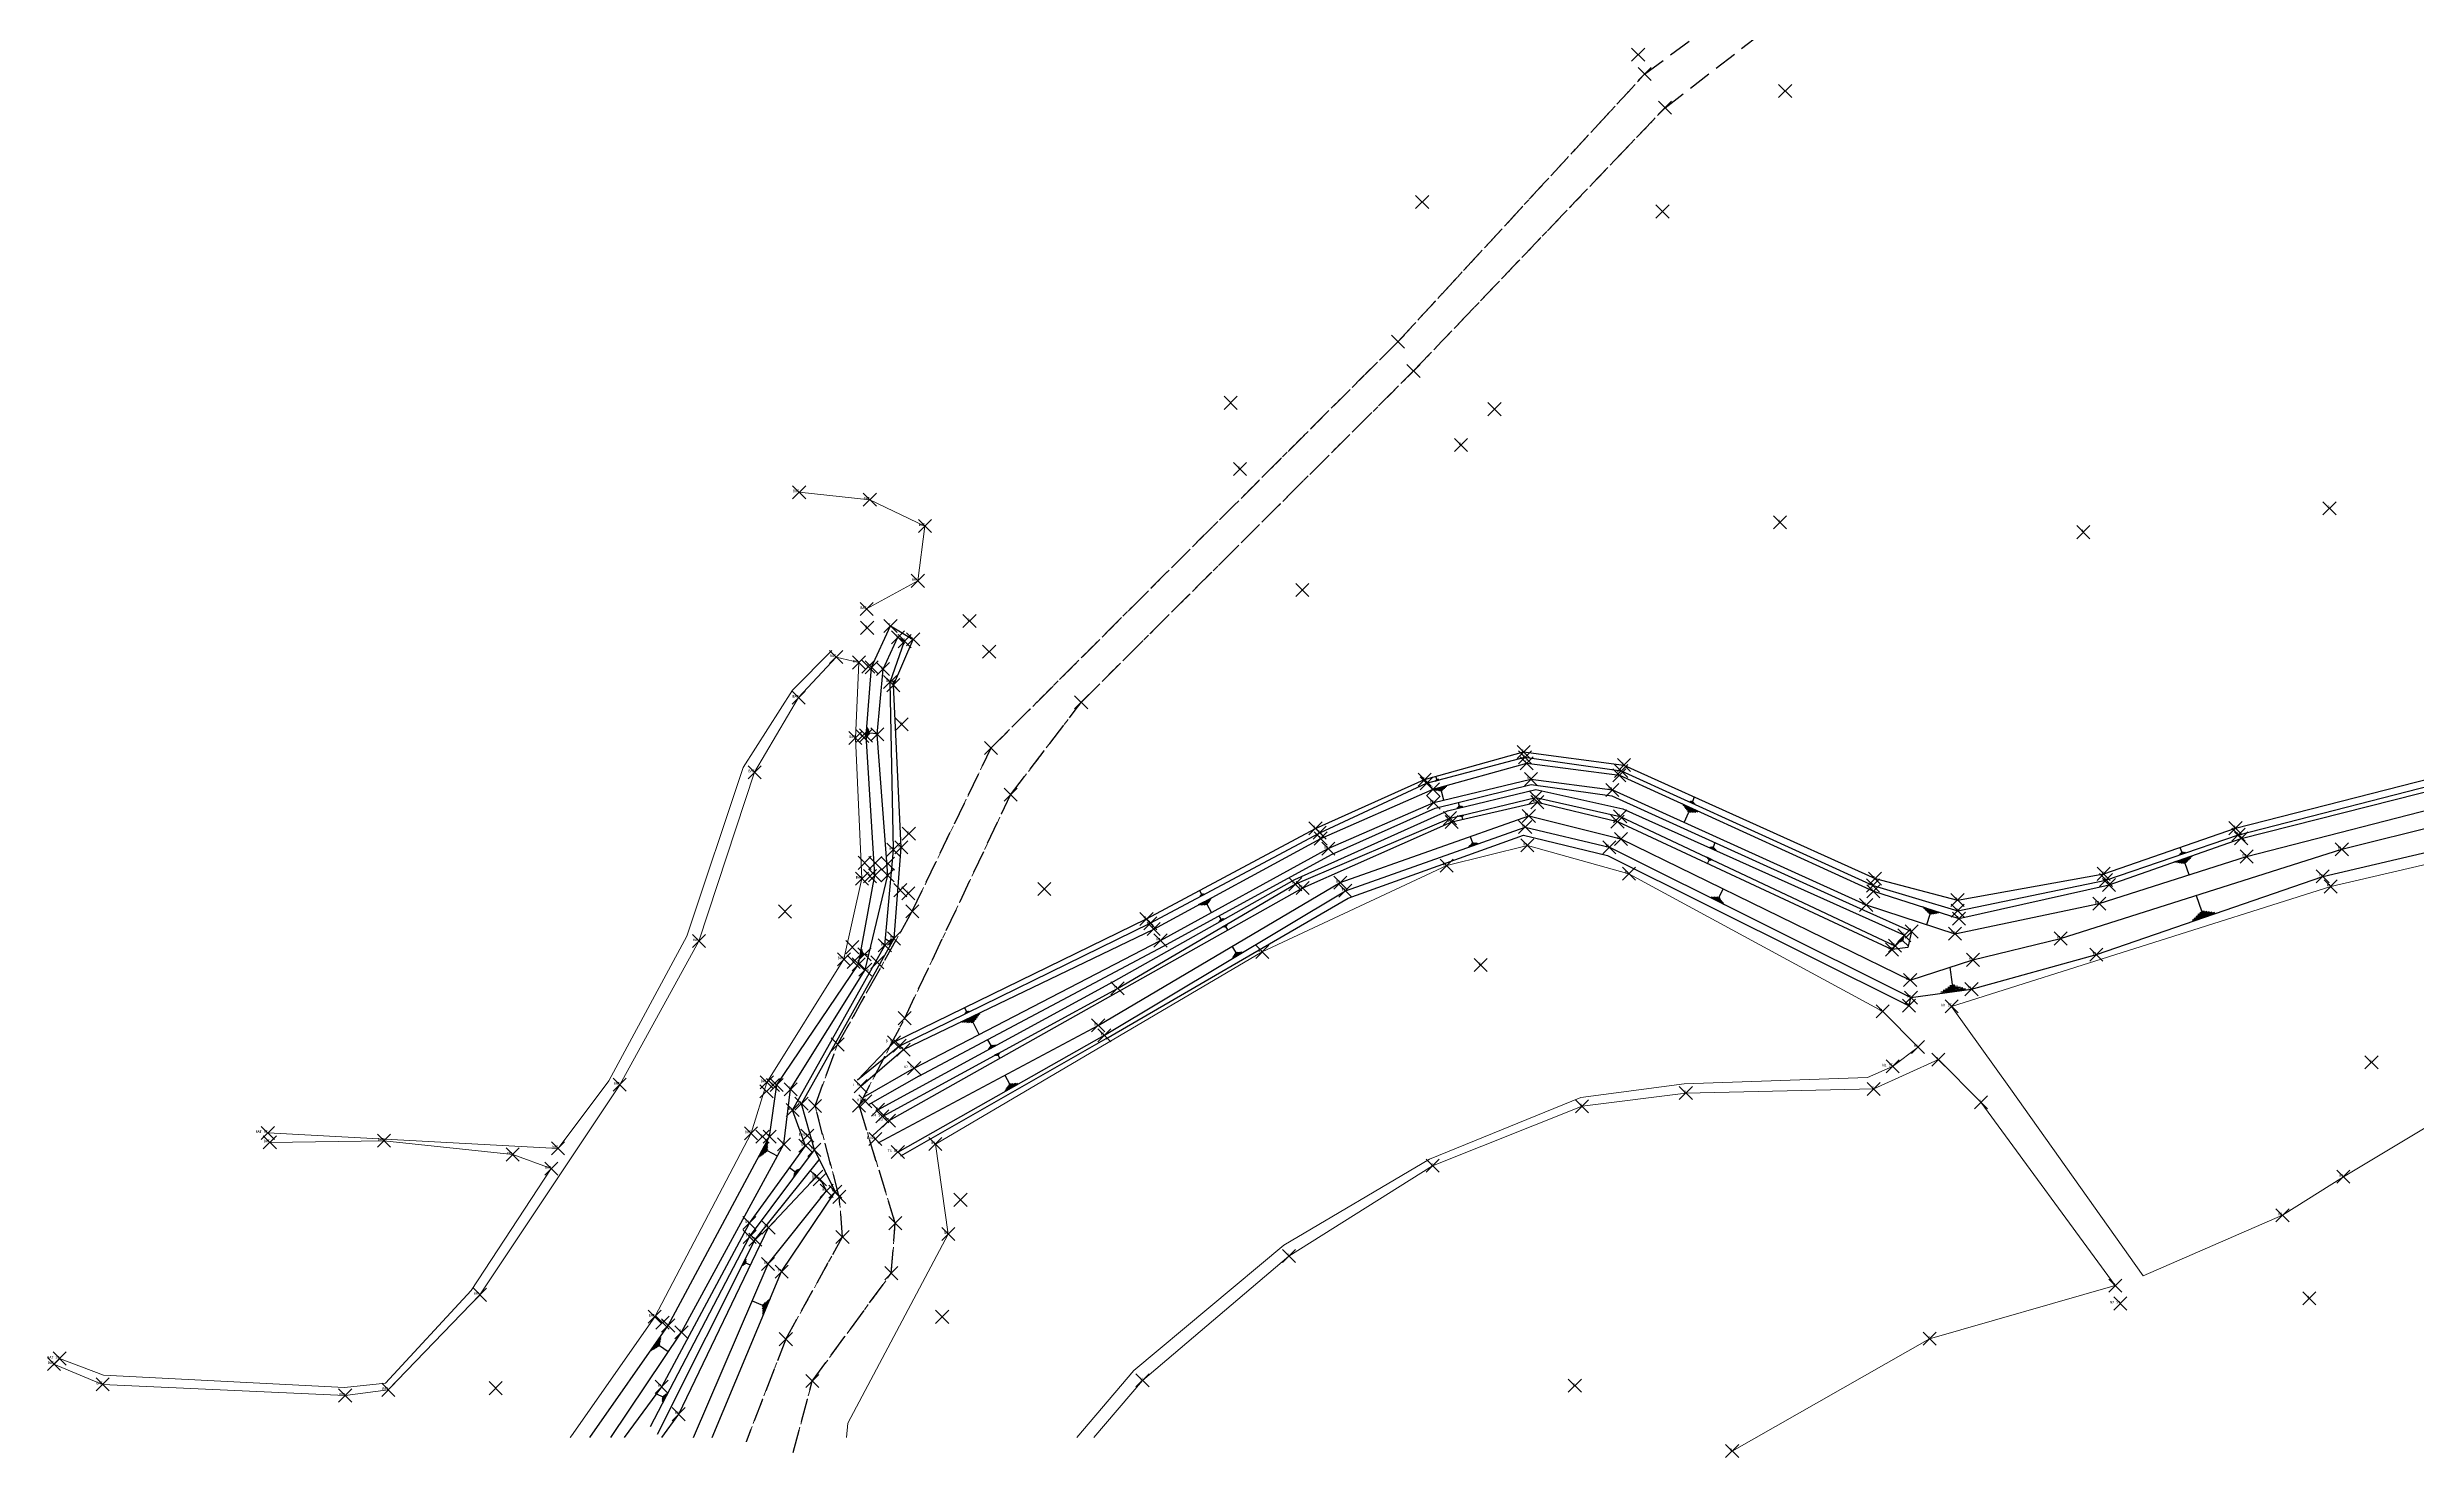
# Model space of a CAD drawing. Header units: millimetres. Extents: x 209513 to 211421, y 268482 to 269727.
# Drawn here: x 209687.2 to 209868.3, y 268481.9 to 268589.7 of the extents above; entities that cross this region are included whole.
import ezdxf
from ezdxf.enums import TextEntityAlignment as Align

# ---------------------------------------------------------------- set-up
doc = ezdxf.new("R2010")
doc.units = ezdxf.units.MM
doc.header["$MEASUREMENT"] = 0
doc.header["$PDMODE"] = 3
doc.header["$PDSIZE"] = 0.5
doc.linetypes.add('DASHED', pattern=[0.75, 0.5, -0.25])
doc.linetypes.add('DGN Style 3', pattern=[2.4677800000000003, 1.7627, -0.7050800000000002])
for name, color, linetype, lineweight in [('논밭', 8, 'CONTINUOUS', 0), ('비포장도로', 8, 'DGN Style 3', 0), ('측점', 8, 'CONTINUOUS', 0)]:
    doc.layers.add(name, color=color, linetype=linetype, lineweight=lineweight)
doc.layers.add('비탈면', color=8, linetype='CONTINUOUS')
doc.layers.add('현황', color=8, linetype='CONTINUOUS')
doc.styles.add('txt', font='TXT', dxfattribs={"height": 0.2})

msp = doc.modelspace()

# ---------------------------------------------------------------- linework, layer by layer
at = {"layer": '논밭', "extrusion": (-0.002437541207447414, 0.002256503681833137, 0.9999944832767809)}
for points, elevation in [([(209749.2188419191, 268547.1616250171), (209753.1378668397, 268549.3166072388), (209753.6828676581, 268553.5005973281), (209749.4699216124, 268555.5145306673), (209744.0668230991, 268556.0846055532)], 109.0719799846233), ([(209703.451970572, 268507.1164820036), (209725.6390899121, 268505.9304355652)], 109.0719799846232)]:
    msp.add_lwpolyline(points, dxfattribs=dict(at, elevation=elevation))
at = {"layer": '논밭'}
for points, elevation in [([(209726.227, 268505.493), (209730.1170713825, 268510.6666157929), (209736.0588675644, 268521.7057070195), (209740.3844677045, 268534.6075660401), (209744.1527292519, 268540.5150568595), (209747.1412320287, 268543.5391370504)], 14.42), ([(209832.746, 268516.344), (209837.2492143561, 268510.038292839), (209847.3752334478, 268495.7398984603), (209858.032, 268500.384)], 14.629), ([(209765.8744941962, 268483.4047250139), (209770.2279832675, 268488.5280408669), (209781.6993105358, 268498.108025251), (209792.8258033819, 268504.675850916), (209804.3945478724, 268509.3903275112), (209812.3023271577, 268510.433317606), (209826.3208157195, 268510.9200828481), (209828.235, 268511.762)], 13.901), ([(209688.126, 268489.433), (209691.4838028697, 268488.1550701582), (209709.9129033273, 268487.2145395856), (209713.0345147048, 268487.5457123225), (209719.583457859, 268494.6189311753), (209725.706, 268503.949)], 14.546)]:
    msp.add_lwpolyline(points, dxfattribs=dict(at, elevation=elevation))
at = {"layer": '논밭', "extrusion": (-0.001901618162976795, 0.00113116117088441, 0.9999975521583879), "elevation": -80.87142374595012}
msp.add_lwpolyline([(209766.8223029173, 268483.6679695456), (209770.5449486751, 268488.0212584395), (209781.7409246288, 268497.5262787038), (209792.7229580178, 268504.4302662372), (209804.1459392658, 268508.9732867709), (209812.0778983013, 268509.9823190236), (209826.4369484039, 268510.3043044579), (209831.3771448468, 268512.5461914846), (209834.6340819095, 268509.281234514), (209844.8981831532, 268495.2721942919), (209830.7119730019, 268491.2123066383), (209815.6149698725, 268482.6202977594)], dxfattribs=at)
at = {"layer": '논밭', "extrusion": (0.001054778285662255, -0.004479982647324817, 0.9999894085430344), "elevation": -967.1059126673414}
msp.add_lwpolyline([(209725.5739602626, 268502.3108486428), (209722.6299376402, 268503.3909269327), (209712.7839578844, 268504.4388071696), (209704.0629374209, 268504.3128747429)], dxfattribs=at)
at = {"layer": '논밭'}
for points in [[(209727.1438450576, 268483.4047250139, 14.1941316835874), (209727.245, 268483.53, 14.194), (209733.614, 268492.629, 14.224), (209740.976, 268506.648, 14.216), (209742.185, 268510.539, 14.279), (209748.073, 268519.954, 14.292), (209749.454, 268526.111, 14.298), (209748.955, 268536.86, 14.371), (209749.227, 268542.636, 14.405), (209747.481, 268543.046, 14.406), (209744.614, 268539.947, 14.278), (209741.249, 268534.246, 14.288), (209736.992, 268521.337, 14.248), (209730.944, 268510.357, 14.274), (209720.25, 268494.302, 14.211), (209713.248, 268487.037, 14.253), (209709.953, 268486.605, 14.268), (209691.41, 268487.454, 14.136), (209687.692, 268489.01, 14.185)], [(209832.746, 268516.344, 14.629), (209861.722, 268525.514, 14.636), (209878.257, 268529.354, 14.588), (209893.04, 268534.466, 14.773), (209909.423, 268542.585, 14.618), (209911.085, 268542.774, 14.676), (209917.08, 268540.822, 14.646), (209915.984, 268532.892, 14.584), (209913.618, 268522.796, 14.597), (209911.807, 268520.214, 14.664), (209882.121, 268514.029, 14.578), (209874.789, 268510.582, 14.541), (209862.687, 268503.326, 14.643), (209858.032, 268500.384, 14.581)], [(209828.235, 268511.762, 13.941), (209830.181, 268513.24, 13.951), (209827.473, 268515.969, 13.943), (209808.075, 268526.485, 13.94), (209800.32, 268528.65, 13.974), (209794.151, 268527.112, 13.978), (209780.049, 268520.517, 13.905), (209755.068, 268505.822, 14.021), (209756.051, 268498.948, 14.068), (209748.376, 268484.501, 13.993), (209748.2729485175, 268483.4047250139, 13.99741124062965)]]:
    msp.add_polyline3d(points, dxfattribs=at)
at = {"layer": '비탈면'}
for points, elevation in [([(209751.6532340994, 268541.2641510028), (209751.8649029837, 268541.1726397913), (209751.89309522, 268541.1963416882), (209751.8669491595, 268541.1358648641), (209751.9212874562, 268541.2200435852), (209751.8689953353, 268541.0990899369), (209751.9494796924, 268541.2437454821), (209751.8710415111, 268541.0623150098), (209751.9776719287, 268541.2674473791), (209751.8730876869, 268541.0255400826), (209752.0058641649, 268541.291149276), (209751.8751338627, 268540.9887651554), (209752.0340564011, 268541.314851173)], 12.248), ([(209750.6256204742, 268537.1856624833), (209750.0342066682, 268537.2343804788), (209749.9850031113, 268537.153372649), (209749.9989225386, 268537.3223480222), (209749.9357995543, 268537.0723648193), (209749.9636384089, 268537.4103155656), (209749.8865959974, 268536.9913569896), (209749.9283542793, 268537.498283109), (209749.8373924405, 268536.9103491599), (209749.8930701496, 268537.5862506524), (209749.7881888835, 268536.8293413301), (209749.85778602, 268537.6742181958), (209749.7389853266, 268536.7483335003)], 12.248), ([(209793.3014807631, 268533.9328903693), (209793.3892291943, 268533.696188304), (209793.4225432083, 268533.6925547271), (209793.3663339244, 268533.671717239), (209793.4558572223, 268533.6889211502), (209793.3434386545, 268533.6472461739), (209793.4891712363, 268533.6852875733), (209793.3205433846, 268533.6227751088), (209793.5224852502, 268533.6816539964), (209793.2976481147, 268533.5983040438), (209793.5557992642, 268533.6780204195), (209793.2747528448, 268533.5738329787), (209793.5891132783, 268533.6743868426)], 2.91034416358244), ([(209793.935566099, 268532.1096079441), (209793.7437851883, 268532.8001734958), (209793.6314343302, 268532.8221023338), (209793.8287387735, 268532.8768968797), (209793.519083472, 268532.8440311717), (209793.9136923587, 268532.9536202635), (209793.4067326139, 268532.8659600096), (209793.9986459439, 268533.0303436473), (209793.2943817558, 268532.8878888475), (209794.0835995292, 268533.1070670311), (209793.1820308976, 268532.9098176854), (209794.1685531144, 268533.1837904149), (209793.0696800395, 268532.9317465233)], 12.248), ([(209812.3025308328, 268530.4088654151), (209812.657915301, 268531.1870880632), (209812.5721252419, 268531.293444605), (209812.7944745699, 268531.1919061855), (209812.4863351828, 268531.3998011467), (209812.9310338388, 268531.1967243077), (209812.4005451236, 268531.5061576884), (209813.0675931077, 268531.2015424299), (209812.3147550645, 268531.6125142302), (209813.2041523766, 268531.2063605522), (209812.2289650053, 268531.7188707719), (209813.3407116455, 268531.2111786744), (209812.1431749462, 268531.8252273137)], 12.248), ([(209813.0743251529, 268532.3459314137), (209812.9383441714, 268532.0115276845), (209812.969976547, 268531.9755294968), (209812.8905661959, 268532.0078206964), (209813.0016089228, 268531.9395313094), (209812.8427882203, 268532.0041137082), (209813.0332412986, 268531.9035331218), (209812.7950102449, 268532.0004067201), (209813.0648736744, 268531.8675349343), (209812.7472322693, 268531.9966997321), (209813.0965060502, 268531.8315367468), (209812.6994542939, 268531.9929927439), (209813.128138426, 268531.7955385591)], -6.293173628807841), ([(209795.3822527011, 268530.6435233946), (209795.329855134, 268530.8596485835), (209795.2952374237, 268530.8676007302), (209795.3569874776, 268530.8825714636), (209795.2606197133, 268530.875552877), (209795.3841198212, 268530.9054943438), (209795.226002003, 268530.8835050237), (209795.4112521649, 268530.928417224), (209795.1913842926, 268530.8914571705), (209795.4383845085, 268530.9513401042), (209795.1567665823, 268530.8994093172), (209795.4655168521, 268530.9742629845), (209795.122148872, 268530.907361464)], 12.248), ([(209795.955368469, 268529.3263001754), (209796.1225941732, 268528.8538119247), (209796.2020371878, 268528.8439521503), (209796.0670405448, 268528.7961733777), (209796.2814802025, 268528.8340923758), (209796.0114869164, 268528.7385348306), (209796.3609232172, 268528.8242326014), (209795.9559332881, 268528.6808962836), (209796.4403662319, 268528.8143728269), (209795.9003796597, 268528.6232577366), (209796.5198092466, 268528.8045130525), (209795.8448260313, 268528.5656191895), (209796.5992522613, 268528.794653278)], 12.248), ([(209814.6455616672, 268528.8386199148), (209814.5176260482, 268528.5238435503), (209814.5563447012, 268528.4797965947), (209814.459157292, 268528.5192968011), (209814.5950633542, 268528.4357496393), (209814.4006885358, 268528.5147500519), (209814.6337820072, 268528.3917026838), (209814.3422197797, 268528.5102033028), (209814.6725006602, 268528.3476557283), (209814.2837510234, 268528.5056565537), (209814.7112193132, 268528.3036087728), (209814.2252822673, 268528.5011098044), (209814.7499379663, 268528.2595618173)], -2.82039442219271), ([(209850.1814712722, 268528.5009899349), (209850.328255958, 268528.1320218596), (209850.3807792898, 268528.1275456552), (209850.2931609953, 268528.0926889166), (209850.4333026219, 268528.1230694511), (209850.2580660327, 268528.0533559734), (209850.4858259539, 268528.1185932468), (209850.2229710702, 268528.0140230304), (209850.5383492859, 268528.1141170425), (209850.1878761074, 268527.9746900873), (209850.590872618, 268528.1096408383), (209850.1527811449, 268527.9353571442), (209850.6433959501, 268528.1051646341)], -1.461803606255353), ([(209814.0842388755, 268527.2702545405), (209814.2083628781, 268527.5339085539), (209814.1795640192, 268527.5704729839), (209814.2548937374, 268527.5350089831), (209814.1507651604, 268527.6070374138), (209814.3014245966, 268527.5361094123), (209814.1219663015, 268527.6436018437), (209814.3479554559, 268527.5372098415), (209814.0931674426, 268527.6801662737), (209814.3944863151, 268527.5383102706), (209814.0643685838, 268527.7167307036), (209814.4410171744, 268527.5394106999), (209814.0355697249, 268527.7532951335)], 12.248), ([(209850.9057369817, 268526.4038947347), (209850.601887008, 268527.268139184), (209850.4567199457, 268527.2864637913), (209850.7036469313, 268527.3732780695), (209850.3115528834, 268527.3047883986), (209850.8054068545, 268527.478416955), (209850.1663858212, 268527.3231130058), (209850.9071667777, 268527.5835558404), (209850.0212187588, 268527.3414376131), (209851.0089267009, 268527.6886947259), (209849.8760516965, 268527.3597622204), (209851.1106866242, 268527.7938336114), (209849.7308846342, 268527.3780868277)], 12.248), ([(209776.1608178814, 268523.5137245996), (209775.8281860598, 268524.1271451495), (209775.7167951368, 268524.1234420713), (209775.892058151, 268524.2184797346), (209775.6054042138, 268524.1197389932), (209775.9559302423, 268524.3098143198), (209775.4940132909, 268524.1160359151), (209776.0198023336, 268524.401148905), (209775.3826223679, 268524.112332837), (209776.0836744249, 268524.4924834903), (209775.271231445, 268524.1086297589), (209776.1475465162, 268524.5838180755), (209775.159840522, 268524.1049266807)], 12.248), ([(209815.2698110285, 268525.3403019201), (209814.946079868, 268524.6908386491), (209815.0157366809, 268524.5982011067), (209814.8301757463, 268524.690695724), (209815.0853934939, 268524.5055635645), (209814.7142716247, 268524.6905527991), (209815.1550503068, 268524.4129260222), (209814.5983675031, 268524.6904098741), (209815.2247071198, 268524.32028848), (209814.4824633814, 268524.6902669492), (209815.2943639328, 268524.2276509377), (209814.3665592598, 268524.6901240242), (209815.3640207457, 268524.1350133955)], 12.248), ([(209851.4388764797, 268524.8280943578), (209851.8465374225, 268523.6480339822), (209852.0442361149, 268523.621981233), (209851.7070760076, 268523.5055066778), (209852.2419348074, 268523.5959284837), (209851.5676145927, 268523.3629793735), (209852.4396334998, 268523.5698757345), (209851.4281531778, 268523.2204520692), (209852.6373321922, 268523.5438229852), (209851.288691763, 268523.0779247648), (209852.8350308847, 268523.517770236), (209851.1492303481, 268522.9353974605), (209853.0327295771, 268523.4917174866)], 12.248), ([(209776.7348300408, 268523.2580260538), (209776.8788673841, 268523.0142474184), (209776.9276186971, 268523.0176665271), (209776.8523518833, 268522.9731949028), (209776.97637001, 268523.0210856358), (209776.8258363826, 268522.9321423872), (209777.025121323, 268523.0245047445), (209776.7993208818, 268522.8910898716), (209777.0738726359, 268523.0279238532), (209776.772805381, 268522.850037356), (209777.1226239489, 268523.0313429619), (209776.7462898803, 268522.8089848404), (209777.1713752618, 268523.0347620706)], 4.229087833935124), ([(209830.8410240094, 268522.59696523), (209831.0944454768, 268523.3902582086), (209830.9992194418, 268523.4831250595), (209831.2258745785, 268523.410718926), (209830.9039934068, 268523.5759919105), (209831.3573036803, 268523.4311796434), (209830.8087673718, 268523.6688587614), (209831.488732782, 268523.4516403609), (209830.7135413369, 268523.7617256124), (209831.6201618837, 268523.4721010783), (209830.6183153019, 268523.8545924634), (209831.7515909855, 268523.4925617957), (209830.5230892669, 268523.9474593143)], 12.248), ([(209751.2481374262, 268521.5109795515), (209751.5928995205, 268521.3177216236), (209751.6451336598, 268521.3531692136), (209751.5899171089, 268521.2546657581), (209751.6973677991, 268521.3886168036), (209751.5869346973, 268521.1916098926), (209751.7496019384, 268521.4240643937), (209751.5839522858, 268521.1285540272), (209751.8018360777, 268521.4595119837), (209751.5809698743, 268521.0654981618), (209751.854070217, 268521.4949595738), (209751.5779874627, 268521.0024422963), (209751.9063043563, 268521.5304071638)], 12.248), ([(209777.4275843765, 268522.1896984435), (209777.2794985116, 268522.4422078663), (209777.2328481752, 268522.4390891301), (209777.3049937245, 268522.4813993772), (209777.1861978387, 268522.4359703938), (209777.3304889374, 268522.520590888), (209777.1395475022, 268522.4328516576), (209777.3559841504, 268522.5597823989), (209777.0928971658, 268522.4297329214), (209777.3814793633, 268522.5989739099), (209777.0462468293, 268522.4266141852), (209777.4069745762, 268522.6381654207), (209776.9995964929, 268522.423495449)], 12.248), ([(209829.4174012162, 268520.9890778319), (209829.0172951134, 268521.355464211), (209828.9520963327, 268521.3304969212), (209829.0364405499, 268521.4226036095), (209828.886897552, 268521.3055296313), (209829.0555859864, 268521.4897430079), (209828.8216987713, 268521.2805623415), (209829.0747314229, 268521.5568824064), (209828.7564999906, 268521.2555950516), (209829.0938768594, 268521.6240218049), (209828.6913012099, 268521.2306277618), (209829.1130222958, 268521.6911612034), (209828.6261024291, 268521.2056604719)], -7.098300909260264), ([(209749.9762483942, 268520.2627644081), (209749.5355863876, 268520.3439099931), (209749.4925183036, 268520.286754391), (209749.5157027564, 268520.4126578215), (209749.4494502195, 268520.229598789), (209749.4958191252, 268520.4814056499), (209749.4063821354, 268520.172443187), (209749.475935494, 268520.5501534784), (209749.3633140514, 268520.115287585), (209749.4560518628, 268520.6189013069), (209749.3202459673, 268520.058131983), (209749.4361682316, 268520.6876491354), (209749.2771778833, 268520.000976381)], 12.248), ([(209777.7436405799, 268520.9331359018), (209778.0337707187, 268520.4492353986), (209778.1236229434, 268520.4561182396), (209777.9853656568, 268520.3732239142), (209778.2134751681, 268520.4630010806), (209777.9369605948, 268520.2972124298), (209778.3033273927, 268520.4698839216), (209777.8885555328, 268520.2212009454), (209778.3931796174, 268520.4767667626), (209777.8401504708, 268520.145189461), (209778.483031842, 268520.4836496036), (209777.7917454088, 268520.0691779766), (209778.5728840667, 268520.4905324446)], 12.248), ([(209832.6113807048, 268519.3403399397), (209832.7920340504, 268518.0320145379), (209832.9918414897, 268517.9643703442), (209832.618034232, 268517.9127551026), (209833.1916489289, 268517.8967261506), (209832.4440344136, 268517.7934956673), (209833.3914563681, 268517.8290819569), (209832.2700345952, 268517.6742362321), (209833.5912638073, 268517.7614377633), (209832.0960347767, 268517.5549767968), (209833.7910712466, 268517.6937935696), (209831.9220349583, 268517.4357173615), (209833.9908786858, 268517.626149376)], 12.248), ([(209758.4019932188, 268514.1973459283), (209757.9567329946, 268515.1213478583), (209757.7929284172, 268515.1237393928), (209758.0569289687, 268515.2509565997), (209757.6291238398, 268515.1261309272), (209758.1571249427, 268515.380565341), (209757.4653192624, 268515.1285224616), (209758.2573209167, 268515.5101740824), (209757.3015146849, 268515.1309139961), (209758.3575168907, 268515.6397828237), (209757.1377101074, 268515.1333055305), (209758.4577128647, 268515.7693915651), (209756.97390553, 268515.135697065)], 12.248), ([(209757.2937437662, 268516.2373237771), (209757.4444292339, 268515.960072356), (209757.4862942361, 268515.9615042621), (209757.4204557575, 268515.9257212104), (209757.5281592383, 268515.9629361683), (209757.3964822812, 268515.8913700649), (209757.5700242405, 268515.9643680744), (209757.3725088049, 268515.8570189195), (209757.6118892427, 268515.9657999807), (209757.3485353285, 268515.822667774), (209757.6537542449, 268515.9672318868), (209757.3245618522, 268515.7883166285), (209757.6956192471, 268515.9686637931)], 5.902742528495381), ([(209759.9871264054, 268512.3792339328), (209759.8564282808, 268512.6192580187), (209759.8128035453, 268512.6177314356), (209759.8813818556, 268512.6550737569), (209759.7691788099, 268512.6162048525), (209759.9063354304, 268512.6908894951), (209759.7255540744, 268512.6146782694), (209759.9312890052, 268512.7267052333), (209759.6819293389, 268512.6131516863), (209759.95624258, 268512.7625209715), (209759.6383046034, 268512.6116251032), (209759.9811961548, 268512.7983367097), (209759.5946798679, 268512.6100985201)], 12.248), ([(209760.3641772817, 268511.0855027759), (209760.7394199245, 268510.4217348166), (209760.8610469646, 268510.4279289113), (209760.6713989763, 268510.3207167276), (209760.9826740047, 268510.434123006), (209760.603378028, 268510.2196986387), (209761.1043010448, 268510.4403171007), (209760.5353570797, 268510.1186805497), (209761.2259280849, 268510.4465111954), (209760.4673361314, 268510.0176624608), (209761.347555125, 268510.4527052902), (209760.3993151832, 268509.9166443718), (209761.4691821651, 268510.4588993849)], 12.248), ([(209742.9929909461, 268504.8918274055), (209742.2295137326, 268505.3018282583), (209742.1164080955, 268505.2220458601), (209742.2335511963, 268505.4401822069), (209742.0033024585, 268505.142263462), (209742.2375886601, 268505.5785361554), (209741.8901968214, 268505.0624810638), (209742.2416261238, 268505.7168901039), (209741.7770911844, 268504.9826986657), (209742.2456635875, 268505.8552440525), (209741.6639855473, 268504.9029162676), (209742.2497010512, 268505.9935980011), (209741.5508799102, 268504.8231338694)], 12.248), ([(209743.9284843311, 268504.0342766549), (209744.3263676775, 268503.7380187481), (209744.3971104747, 268503.773697947), (209744.3124653584, 268503.6600169909), (209744.4678532718, 268503.809377146), (209744.2985630393, 268503.5820152338), (209744.538596069, 268503.845056345), (209744.2846607202, 268503.5040134766), (209744.6093388661, 268503.880735544), (209744.2707584011, 268503.4260117194), (209744.6800816632, 268503.9164147429), (209744.256856082, 268503.3480099624), (209744.7508244604, 268503.952093942)], 12.248), ([(209740.9227491265, 268496.5557153355), (209740.5820412446, 268496.7269979169), (209740.5332360271, 268496.6905598325), (209740.5821739075, 268496.7879049416), (209740.4844308096, 268496.6541217481), (209740.5823065704, 268496.8488119663), (209740.4356255921, 268496.6176836636), (209740.5824392333, 268496.909718991), (209740.3868203746, 268496.5812455792), (209740.5825718963, 268496.9706260156), (209740.3380151572, 268496.5448074947), (209740.5827045592, 268497.0315330403), (209740.2892099397, 268496.5083694103)], 12.248), ([(209741.0599773364, 268493.8354365104), (209741.8422089054, 268493.5076447851), (209741.9449099783, 268493.5959784575), (209741.8512551996, 268493.3724837234), (209742.0476110511, 268493.6843121298), (209741.8603014938, 268493.2373226618), (209742.1503121239, 268493.7726458022), (209741.869347788, 268493.1021616001), (209742.2530131968, 268493.8609794745), (209741.8783940822, 268492.9670005385), (209742.3557142696, 268493.9493131469), (209741.8874403763, 268492.8318394768), (209742.4584153425, 268494.0376468192)], 12.248), ([(209734.6465039398, 268489.9350740725), (209733.9791642734, 268490.4025310709), (209733.8647175831, 268490.3405866184), (209733.9982767255, 268490.5312550945), (209733.7502708929, 268490.2786421659), (209734.0173891776, 268490.6599791182), (209733.6358242026, 268490.2166977135), (209734.0365016298, 268490.7887031419), (209733.5213775124, 268490.1547532611), (209734.055614082, 268490.9174271656), (209733.4069308222, 268490.0928088087), (209734.0747265341, 268491.0461511892), (209733.2924841319, 268490.0308643562)], 12.248), ([(209733.7618176058, 268486.7404887592), (209734.2236905386, 268486.499248459), (209734.2911443624, 268486.5479988565), (209734.2222185624, 268486.4160351615), (209734.3585981862, 268486.5967492541), (209734.2207465861, 268486.3328218639), (209734.42605201, 268486.6454996516), (209734.2192746098, 268486.2496085664), (209734.4935058338, 268486.6942500492), (209734.2178026336, 268486.1663952689), (209734.5609596576, 268486.7430004467), (209734.2163306573, 268486.0831819713), (209734.6284134814, 268486.7917508443)], 12.248)]:
    msp.add_lwpolyline(points, dxfattribs=dict(at, elevation=elevation))
for points in [[(209795.0264226456, 268531.9320724791), (209795.10817094, 268531.6609784074), (209795.1563311362, 268531.6526732089), (209795.0726306636, 268531.6274333694), (209795.2044913324, 268531.6443680106), (209795.0370903873, 268531.5938883314), (209795.2526515286, 268531.6360628122), (209795.0015501108, 268531.5603432935), (209795.3008117248, 268531.6277576138), (209794.9660098344, 268531.5267982556), (209795.348971921, 268531.6194524153), (209794.930469558, 268531.4932532176), (209795.3971321172, 268531.611147217)], [(209775.2631336056, 268525.2027999038), (209775.4138190733, 268524.9255484826), (209775.4556840755, 268524.9269803887), (209775.3898455969, 268524.8911973371), (209775.4975490777, 268524.9284122949), (209775.3658721206, 268524.8568461916), (209775.5394140799, 268524.9298442011), (209775.3418986443, 268524.8224950461), (209775.581279082, 268524.9312761073), (209775.3179251679, 268524.7881439006), (209775.6231440843, 268524.9327080135), (209775.2939516916, 268524.7537927551), (209775.6650090865, 268524.9341399197)], [(209759.0399494068, 268513.8035860519), (209759.3074833846, 268513.3507932793), (209759.3771281174, 268513.3556777202), (209759.2696040977, 268513.2921468284), (209759.4467728502, 268513.3605621613), (209759.231724811, 268513.2335003776), (209759.516417583, 268513.3654466022), (209759.1938455242, 268513.1748539268), (209759.5860623157, 268513.3703310433), (209759.1559662373, 268513.1162074759), (209759.6557070485, 268513.3752154842), (209759.1180869506, 268513.057561025), (209759.7253517813, 268513.3800999253)]]:
    msp.add_lwpolyline(points, dxfattribs=at)
at = {"layer": '비포장도로', "linetype": 'DASHED'}
for p, q in [((209790.422, 268567.155, 14.38), (209809.278, 268587.61, 14.476)), ((209759.32, 268536.101, 14.374), (209790.422, 268567.155, 14.38)), ((209753.298, 268523.622, 14.347), (209759.32, 268536.101, 14.374)), ((209747.589, 268513.432, 14.143), (209753.298, 268523.622, 14.347)), ((209745.866, 268508.742, 14.414), (209747.589, 268513.432, 14.143)), ((209747.723, 268501.792, 14.115), (209745.866, 268508.742, 14.414)), ((209747.966, 268498.724, 13.69), (209747.723, 268501.792, 14.115)), ((209743.633, 268490.91, 13.876), (209747.966, 268498.724, 13.69)), ((209740.598, 268483.075, 13.883), (209743.633, 268490.91, 13.876))]:
    msp.add_line(p, q, dxfattribs=at)
at = {"layer": '비포장도로', "lineweight": -3}
msp.add_line((209743.633, 268490.91, 13.876), (209740.598, 268483.075, 13.883), dxfattribs=at)
for points in [[(209744.189, 268482.243, 13.864), (209745.654, 268487.704, 13.853), (209751.698, 268495.957, 13.811), (209752, 268499.778, 13.792), (209749.235, 268508.773, 14.17), (209752.724, 268515.45, 14.258), (209760.812, 268532.527, 14.37), (209766.212, 268539.592, 14.338), (209791.612, 268564.916, 14.329), (209810.839, 268585.035, 14.373), (209818.281, 268590.794, 14.891), (209832.802, 268602.032, 14.831), (209839.106, 268614.243, 14.852), (209846.879, 268628.831, 14.882), (209851.881, 268635.24, 14.795), (209857.025, 268644.576, 14.846), (209853.768, 268653.449, 14.825), (209849.892, 268657.134, 14.744)], [(209743.633, 268490.91, 13.876), (209747.966, 268498.724, 13.69), (209747.723, 268501.792, 14.115), (209745.866, 268508.742, 14.414), (209747.589, 268513.432, 14.143), (209753.298, 268523.622, 14.347), (209759.32, 268536.101, 14.374), (209790.422, 268567.155, 14.38), (209809.278, 268587.61, 14.476), (209817.889, 268593.972, 14.893), (209825.075, 268599.845, 14.914), (209831.876, 268607.819, 14.886), (209843.853, 268630.537, 14.991), (209848.714, 268638.693, 14.953), (209851.588, 268646.7, 14.929), (209851.516, 268650.87, 14.91), (209847.009, 268654.23, 14.759)]]:
    msp.add_polyline3d(points, dxfattribs=at)
at = {"layer": '비포장도로', "linetype": 'DASHED'}
msp.add_polyline3d([(209744.189, 268482.243, 13.864), (209745.654, 268487.704, 13.853), (209751.698, 268495.957, 13.811), (209752, 268499.778, 13.792), (209749.235, 268508.773, 14.17), (209752.724, 268515.45, 14.258), (209760.812, 268532.527, 14.37), (209766.212, 268539.592, 14.338), (209791.612, 268564.916, 14.329), (209810.839, 268585.0350000001, 14.37300000000026)], dxfattribs=at)
at = {"layer": '측점', "lineweight": -3}
for p in [(209808.781, 268589.095, 14.36), (209809.278, 268587.61, 14.476), (209820.02, 268586.311, 14.846), (209810.839, 268585.035, 14.373), (209792.2718137217, 268577.8377911635), (209810.641, 268577.109, 14.422), (209790.422, 268567.155, 14.38), (209791.612, 268564.916, 14.329), (209777.645, 268562.484, 14.625), (209797.8021789261, 268561.9954557823, 14.422), (209783.113, 268548.17, 14.494), (209759.178, 268543.457, 14.337), (209766.212, 268539.592, 14.338), (209759.32, 268536.101, 14.374), (209760.812, 268532.527, 14.37), (209749.668, 268527.318, 14.311), (209750.469, 268527.311, 14.831), (209751.45, 268527.249, 13.894), (209763.397, 268525.319, 14.393), (209753.298, 268523.622, 14.347), (209748.712, 268520.872, 14.303), (209749.65, 268520.318, 14.902), (209750.621, 268519.717, 13.88), (209752.724, 268515.45, 14.258), (209747.589, 268513.432, 14.143), (209742.155, 268509.862, 14.261), (209745.866, 268508.742, 14.414), (209749.235, 268508.773, 14.17), (209747.723, 268501.792, 14.115), (209756.989, 268501.563, 14.168), (209747.966, 268498.724, 13.69), (209752, 268499.778, 13.792), (209751.698, 268495.957, 13.811), (209755.586, 268492.62, 14.071), (209743.633, 268490.91, 13.876), (209745.654, 268487.704, 13.853)]:
    msp.add_point(p, dxfattribs=at)
at = {"layer": '측점'}
for p in [(209809.278, 268587.61, 14.476), (209810.839, 268585.035, 14.373), (209810.641, 268577.109, 14.422), (209790.422, 268567.155, 14.38), (209791.612, 268564.916, 14.329), (209777.645, 268562.484, 14.625), (209795.237, 268559.258, 14.391), (209778.343, 268557.431, 14.38), (209744.655, 268555.647, 14.333), (209750.058, 268555.077, 14.38), (209754.271, 268553.063, 14.363), (209819.627, 268553.355, 14.394), (209861.625, 268554.427, 14.318), (209842.815, 268552.596, 14.396), (209753.726, 268548.879, 14.362), (209783.113, 268548.17, 14.494), (209749.807, 268546.724, 14.347), (209757.672, 268545.804, 14.341), (209749.85, 268545.282, 14.686), (209751.634, 268545.425, 14.858), (209752.207, 268544.558, 14.017), (209752.715, 268544.264, 14.012), (209753.367, 268544.398, 14.696), (209747.481, 268543.046, 14.406), (209749.227, 268542.636, 14.405), (209749.948, 268542.321, 14.846), (209750.194, 268542.272, 14.88), (209751.068, 268542.132, 13.983), (209751.61, 268541.142, 14.084), (209751.856, 268540.903, 14.627), (209744.614, 268539.947, 14.278), (209766.212, 268539.592, 14.338), (209748.955, 268536.86, 14.371), (209749.482, 268537.008, 14.785), (209749.764, 268537.052, 14.772), (209750.621, 268537.134, 13.961), (209752.493, 268537.906, 14.332), (209759.32, 268536.101, 14.374), (209800.032, 268535.794, 14.112), (209800.126, 268535.386, 14.624), (209741.249, 268534.246, 14.288), (209792.459, 268533.679, 14.1), (209792.617, 268533.398, 14.543), (209800.265, 268534.93, 14.681), (209800.592, 268533.718, 13.656), (209807.348, 268534.015, 14.669), (209807.482, 268534.348, 14.626), (209807.697, 268534.795, 14.094), (209760.812, 268532.527, 14.37), (209793.103, 268532.941, 14.54), (209793.155, 268531.921, 13.617), (209800.957, 268532.322, 14.093), (209801.071, 268531.961, 13.534), (209806.818, 268532.897, 13.569), (209753.034, 268529.546, 14.348), (209784.119, 268529.955, 14.203), (209784.44, 268529.62, 14.534), (209794.408, 268530.734, 14.012), (209794.538, 268530.448, 13.34), (209800.149, 268530.051, 14.555), (209800.428, 268530.909, 13.461), (209807.207, 268530.475, 13.516), (209807.407, 268530.874, 14.121), (209854.444, 268529.968, 14.216), (209751.859, 268528.318, 13.908), (209752.462, 268528.502, 14.512), (209784.519, 268529.18, 14.435), (209785.1, 268528.407, 13.657), (209800.32, 268528.65, 13.974), (209806.585, 268528.511, 14.552), (209807.47, 268529.146, 13.613), (209854.668, 268529.466, 14.61), (209854.876, 268529.187, 14.656), (209855.286, 268527.802, 13.574), (209862.572, 268528.362, 13.612), (209749.454, 268526.111, 14.298), (209750.074, 268526.299, 14.703), (209750.45, 268526.37, 14.814), (209751.422, 268526.372, 13.827), (209794.151, 268527.112, 13.978), (209808.075, 268526.485, 13.94), (209826.889, 268526.117, 14.181), (209844.366, 268526.48, 14.288), (209844.534, 268526.006, 14.629), (209861.104, 268526.28, 14.918), (209752.39, 268525.234, 14.383), (209753.005, 268524.989, 14.301), (209763.397, 268525.319, 14.393), (209782.573, 268525.692, 14.075), (209783.14, 268525.403, 13.454), (209786.01, 268525.807, 13.463), (209786.406, 268525.187, 14.38), (209826.209, 268524.1, 13.792), (209826.739, 268525.589, 14.659), (209826.765, 268525.148, 14.586), (209833.193, 268524.477, 14.202), (209844.026, 268524.208, 13.613), (209844.773, 268525.635, 14.653), (209861.722, 268525.514, 14.636), (209743.5683717569, 268523.598464077, 14.27), (209753.298, 268523.622, 14.347), (209771.201, 268523.032, 14.107), (209771.489, 268522.702, 14.561), (209771.752, 268522.257, 14.513), (209833.209, 268523.658, 14.757), (209833.298, 268523.061, 14.643), (209736.992, 268521.337, 14.248), (209751.203, 268521.008, 13.908), (209751.91, 268521.537, 14.458), (209772.272, 268521.385, 13.643), (209780.049, 268520.517, 13.905), (209828.188, 268520.698, 13.75), (209828.41, 268520.986, 14.114), (209829.138, 268521.786, 14.253), (209829.6887125939, 268522.0739469774, 13.76), (209832.992, 268521.899, 13.605), (209841.077, 268521.539, 13.685), (209748.073, 268519.954, 14.292), (209748.825, 268519.753, 14.805), (209749.198, 268519.571, 14.803), (209749.7121630499, 268519.1468330278, 13.816), (209796.741, 268519.506, 14.09), (209834.369, 268519.908, 13.684), (209843.811, 268520.306, 14.892), (209768.986, 268517.724, 14.148), (209829.576, 268518.36, 13.781), (209829.63, 268517.024, 14.9), (209834.265, 268517.664, 14.821), (209752.724, 268515.45, 14.258), (209827.473, 268515.969, 13.943), (209829.489, 268516.402, 14.876), (209832.746, 268516.344, 14.629), (209747.589, 268513.432, 14.143), (209751.897, 268513.609, 14.432), (209752.344, 268513.344, 14.829), (209767.506, 268514.897, 13.621), (209767.986, 268514.143, 14.388), (209830.181, 268513.24, 13.951), (209752.627, 268513.041, 14.815), (209753.442, 268511.627, 13.513), (209828.235, 268511.762, 13.941), (209831.729, 268512.283, 14.481), (209864.835, 268512.07, 14.521), (209730.944, 268510.357, 14.274), (209742.185, 268510.539, 14.279), (209742.654, 268510.336, 14.809), (209742.937, 268510.348, 14.785), (209744.004, 268510.015, 13.722), (209749.36, 268510.252, 14.095), (209812.43, 268509.719, 14.333), (209826.789, 268510.041, 14.373), (209744.151, 268508.423, 13.731), (209744.833, 268508.912, 14.391), (209745.866, 268508.742, 14.414), (209749.235, 268508.773, 14.17), (209749.721, 268509.09, 13.479), (209750.673, 268508.449, 14.161), (209751.018, 268507.94, 14.152), (209804.498, 268508.71, 14.347), (209834.986, 268509.018, 14.451), (209704.04, 268506.679, 14.344), (209712.916, 268506.077, 14.582), (209740.976, 268506.648, 14.216), (209741.853, 268506.386, 14.805), (209742.395, 268506.395, 14.756), (209745.285, 268506.459, 13.551), (209750.481, 268506.204, 13.482), (209751.53, 268507.622, 13.62), (209704.195, 268505.951, 14.606), (209722.762, 268505.029, 14.596), (209726.227, 268505.493, 14.42), (209743.493, 268505.809, 13.553), (209745.137, 268505.7, 13.637), (209745.817, 268505.384, 14.326), (209752.195, 268505.216, 14.442), (209755.068, 268505.822, 14.021), (209793.075, 268504.167, 14.346), (209725.706, 268503.949, 14.573), (209745.976, 268503.339, 13.371), (209746.237, 268503.129, 13.306), (209862.687, 268503.326, 14.643), (209746.75, 268502.252, 13.57), (209747.416, 268502.183, 14.303), (209747.723, 268501.792, 14.115), (209740.847, 268499.787, 13.61), (209740.867, 268498.736, 14.189), (209742.313, 268499.446, 13.523), (209747.966, 268498.724, 13.69), (209752, 268499.778, 13.792), (209756.051, 268498.948, 14.068), (209858.032, 268500.384, 14.581), (209741.299, 268498.517, 14.208), (209782.093, 268497.263, 14.318), (209742.273, 268496.66, 13.608), (209743.313, 268496.077, 14.273), (209751.698, 268495.957, 13.811), (209720.25, 268494.302, 14.211), (209845.25, 268495.009, 14.514), (209845.641, 268493.64, 14.527), (209860.076, 268494.03, 14.393), (209733.614, 268492.629, 14.224), (209734.21, 268492.174, 14.777), (209734.641, 268491.956, 14.752), (209735.659, 268491.439, 13.538), (209743.633, 268490.91, 13.876), (209831.064, 268490.949, 14.39), (209687.692, 268489.01, 14.185), (209688.126, 268489.433, 14.546), (209691.41, 268487.454, 14.136), (209709.953, 268486.605, 14.268), (209713.248, 268487.037, 14.253), (209721.4596909477, 268487.1677568173, 14.2), (209734.15, 268487.269, 13.672), (209745.654, 268487.704, 13.853), (209770.897, 268487.758, 14.32), (209803.941, 268487.355, 14.326), (209735.449, 268485.18, 13.554), (209815.967, 268482.357, 14.374)]:
    msp.add_point(p, dxfattribs=at)
at = {"layer": '현황'}
for p, q in [((209751.856, 268540.903, 14.627), (209753.367, 268544.398, 14.696)), ((209752.462, 268528.502, 14.512), (209751.856, 268540.903, 14.627)), ((209854.668, 268529.466, 14.61), (209879.97, 268535.958, 14.759)), ((209792.617, 268533.398, 14.543), (209800.126, 268535.386, 14.624)), ((209793.155, 268531.921, 13.617), (209800.592, 268533.718, 13.656)), ((209800.126, 268535.386, 14.624), (209807.482, 268534.348, 14.626)), ((209800.592, 268533.718, 13.656), (209806.818, 268532.897, 13.569)), ((209807.482, 268534.348, 14.626), (209826.739, 268525.589, 14.659)), ((209855.286, 268527.802, 13.574), (209880.266, 268534.229, 13.687)), ((209784.44, 268529.62, 14.534), (209792.617, 268533.398, 14.543)), ((209785.1, 268528.407, 13.657), (209793.155, 268531.921, 13.617)), ((209793.2621974377, 268531.5007294799, 13.617), (209800.6008342133, 268533.3053600191, 13.656)), ((209800.6008342133, 268533.3053600191, 13.656), (209806.7591694252, 268532.4508621698, 13.569)), ((209806.7591694252, 268532.4508621698, 13.569), (209826.0230880686, 268523.6901991291, 13.792)), ((209806.818, 268532.897, 13.569), (209826.209, 268524.1, 13.792)), ((209785.3400821585, 268527.9684107193, 13.657), (209793.2621974377, 268531.5007294799, 13.617)), ((209786.406, 268525.187, 14.38), (209800.149, 268530.051, 14.555)), ((209751.91, 268521.537, 14.458), (209752.462, 268528.502, 14.512)), ((209771.489, 268522.702, 14.561), (209784.44, 268529.62, 14.534)), ((209772.272, 268521.385, 13.643), (209785.1, 268528.407, 13.657)), ((209786.6061871433, 268524.6213807751, 14.38), (209800.008, 268529.4289999999, 14.531)), ((209844.534, 268526.006, 14.629), (209854.668, 268529.466, 14.61)), ((209772.5020525993, 268520.9410677962, 13.643), (209785.3400821585, 268527.9684107193, 13.657)), ((209844.026, 268524.208, 13.613), (209855.286, 268527.802, 13.574)), ((209767.986, 268514.143, 14.388), (209786.406, 268525.187, 14.38)), ((209768.1068509547, 268513.8670554737, 14.388), (209786.6061871433, 268524.6213807751, 14.38)), ((209826.739, 268525.589, 14.659), (209833.209, 268523.658, 14.757)), ((209833.209, 268523.658, 14.757), (209844.534, 268526.006, 14.629)), ((209826.0230880686, 268523.6901991291, 13.792), (209829.6887125939, 268522.0739469774, 13.76)), ((209826.209, 268524.1, 13.792), (209832.992, 268521.899, 13.605)), ((209832.992, 268521.899, 13.605), (209844.026, 268524.208, 13.613)), ((209744.833, 268508.912, 14.391), (209751.91, 268521.537, 14.458)), ((209752.344, 268513.344, 14.829), (209771.489, 268522.702, 14.561)), ((209753.442, 268511.627, 13.513), (209772.272, 268521.385, 13.643)), ((209828.41, 268520.986, 14.114), (209828.188, 268520.698, 13.75)), ((209828.41, 268520.986, 14.114), (209829.138, 268521.786, 14.253)), ((209829.6887125939, 268522.0739469774, 13.76), (209829.3835802391, 268520.8538408405, 13.76)), ((209753.7990885878, 268511.0249304521, 13.513), (209772.5020525993, 268520.9410677962, 13.643)), ((209829.3835802391, 268520.8538408405, 13.76), (209828.188, 268520.698, 13.75)), ((209829.489, 268516.402, 14.876), (209829.63, 268517.024, 14.9)), ((209768.1068509547, 268513.8670554737, 14.388), (209752.3981842513, 268504.8978502057, 14.44)), ((209751.897, 268513.609, 14.432), (209749.1247807654, 268510.6987071076, 14.1)), ((209752.344, 268513.344, 14.829), (209749.1247807654, 268510.6987071076, 14.1)), ((209753.442, 268511.627, 13.513), (209749.5424557057, 268509.3910347737, 13.479)), ((209753.7990885878, 268511.0249304521, 13.513), (209749.8995442935, 268508.7889652259, 13.479)), ((209745.817, 268505.384, 14.326), (209744.833, 268508.912, 14.391)), ((209751.53, 268507.622, 13.62), (209750.2756445289, 268506.4874239413, 13.482)), ((209740.867, 268498.736, 14.189), (209745.817, 268505.384, 14.326)), ((209745.817, 268505.384, 14.326), (209747.416, 268502.183, 14.303)), ((209742.313, 268499.446, 13.523), (209745.976, 268503.339, 13.371)), ((209746.75, 268502.252, 13.57), (209746.4423554711, 268502.8455760587, 13.306)), ((209733.293, 268484.235, 14.259), (209740.867, 268498.736, 14.189))]:
    msp.add_line(p, q, dxfattribs=at)
at = {"layer": '현황', "extrusion": (-0.0005657153930090083, 0.002973202634414173, 0.9999954200056063)}
for points, elevation in [([(209750.6474471681, 268507.5728947493), (209768.665131198, 268517.3703075838), (209782.5124779099, 268525.1739335235), (209794.1927996974, 268530.4297381106), (209800.9261609298, 268532.0621873187), (209807.5772565499, 268530.568977501), (209829.1124866583, 268520.9096942433)], 693.7958724280055), ([(209750.9924420216, 268507.0639243384), (209768.9604368833, 268516.8479232081), (209782.5473934117, 268524.8161278868), (209794.3823558778, 268529.8583128191), (209800.9314006529, 268531.4460759861), (209807.381415461, 268529.9980099856), (209828.38440814, 268520.1101098298)], 693.7958724280053)]:
    msp.add_lwpolyline(points, dxfattribs=dict(at, elevation=elevation))
at = {"layer": '현황', "extrusion": (-0.05325122637270512, 0.03053240861736442, 0.9981142614519769), "elevation": -2956.893751127146}
msp.add_lwpolyline([(-337237.1840938278, 48312.44443551131), (-337253.790165844, 48311.53213666061), (-337261.5265545193, 48312.74204249159)], dxfattribs=at)
at = {"layer": '현황', "extrusion": (-0.0006765300147201288, 0.006618968536147834, 0.9999778655363611), "elevation": 1648.701637216028}
msp.add_lwpolyline([(209734.1077965477, 268478.3732038708), (209735.4101705714, 268480.1481557125), (209742.2741480277, 268494.4140791321)], dxfattribs=at)
at = {"layer": '현황'}
for points in [[(209751.897, 268513.609, 14.432), (209771.201, 268523.032, 14.107), (209784.119, 268529.955, 14.203), (209792.459, 268533.679, 14.1), (209800.032, 268535.794, 14.112), (209807.697, 268534.795, 14.094), (209826.889, 268526.117, 14.181), (209833.193, 268524.477, 14.202), (209844.366, 268526.48, 14.288), (209854.444, 268529.968, 14.216), (209879.77, 268536.446, 14.296), (209892.935, 268540.314, 14.272), (209905.261, 268546.438, 14.326), (209910.297, 268549.267, 14.319), (209915.665, 268551.972, 14.371), (209922.448, 268557.256, 14.371), (209932.488, 268567.454, 14.501), (209934.758, 268571.798, 14.266), (209939.188, 268583.265, 14.415), (209943.057, 268589.457, 14.513)], [(209728.6510168802, 268483.4047250139, 14.75014062296453), (209734.641, 268491.956, 14.752), (209742.395, 268506.395, 14.756), (209742.937, 268510.348, 14.785), (209749.198, 268519.571, 14.803), (209750.45, 268526.37, 14.814), (209749.764, 268537.052, 14.772), (209750.194, 268542.272, 14.88), (209751.634, 268545.425, 14.858), (209753.367, 268544.398, 14.696)], [(209730.2500422703, 268483.4047250139, 13.54637688977804), (209735.659, 268491.439, 13.538), (209743.493, 268505.809, 13.553), (209744.004, 268510.015, 13.722), (209749.7121630499, 268519.1468330278, 13.816), (209751.422, 268526.372, 13.827), (209750.621, 268537.134, 13.961), (209751.068, 268542.132, 13.983), (209752.207, 268544.558, 14.017), (209752.715, 268544.264, 14.012)], [(209749.36, 268510.252, 14.095), (209752.627, 268513.041, 14.815), (209771.752, 268522.257, 14.513), (209784.519, 268529.18, 14.435), (209793.103, 268532.941, 14.54), (209800.265, 268534.93, 14.681), (209807.348, 268534.015, 14.669), (209826.765, 268525.148, 14.586), (209833.298, 268523.061, 14.643), (209844.773, 268525.635, 14.653), (209854.876, 268529.187, 14.656), (209880.12, 268535.576, 14.774), (209893.277, 268539.576, 14.683), (209905.873, 268545.546, 14.665)], [(209750.6863554711, 268505.9205760587, 13.482), (209767.506, 268514.897, 13.621), (209786.01, 268525.807, 13.463), (209800.428, 268530.909, 13.461), (209807.47, 268529.146, 13.613), (209829.576, 268518.36, 13.781), (209834.369, 268519.908, 13.684), (209841.077, 268521.539, 13.685), (209862.572, 268528.362, 13.612), (209878.119, 268532.235, 13.606), (209890.985, 268536.056, 13.665), (209899.181, 268539.537, 13.615), (209910.437, 268545.99, 13.816), (209914.264, 268543.348, 14.333), (209918.651, 268541.538, 14.245)], [(209731.3117566481, 268483.4047250139, 13.61370274805408), (209734.15, 268487.269, 13.672), (209740.847, 268499.787, 13.61), (209745.137, 268505.7, 13.637), (209744.151, 268508.423, 13.731), (209751.203, 268521.008, 13.908), (209751.859, 268528.318, 13.908), (209751.61, 268541.142, 14.084), (209752.715, 268544.264, 14.012)], [(209800.149, 268530.051, 14.555), (209806.585, 268528.511, 14.552), (209829.63, 268517.024, 14.9), (209834.265, 268517.664, 14.821), (209843.811, 268520.306, 14.892), (209861.104, 268526.28, 14.918), (209877.647, 268530.156, 14.883), (209892.147, 268534.947, 14.78), (209910.82, 268544.419, 14.831), (209913.714, 268542.594, 14.913), (209917.757, 268541.072, 14.86), (209917.959, 268538.783, 14.855), (209914.2, 268522.817, 14.857), (209912.16, 268518.767, 15.003)], [(209751.53, 268507.622, 13.62), (209783.14, 268525.403, 13.454), (209794.538, 268530.448, 13.34), (209801.071, 268531.961, 13.534), (209807.207, 268530.475, 13.516), (209828.1880000001, 268520.698, 13.75000000000097)], [(209800.008, 268529.4289999999, 14.531), (209806.444, 268527.889, 14.528), (209829.489, 268516.402, 14.876)], [(209752.195, 268505.216, 14.442), (209767.9859999998, 268514.1429999999, 14.3880000000007)], [(209736.5804570533, 268483.4047250139, 13.55748011115599), (209742.273, 268496.66, 13.608), (209746.75, 268502.252, 13.57)], [(209738.0027222697, 268483.4047250139, 14.48398578303109), (209743.313, 268496.077, 14.273), (209747.416, 268502.183, 14.303)]]:
    msp.add_polyline3d(points, dxfattribs=at)

# ---------------------------------------------------------------- texts
at = {"layer": '측점', "style": 'txt'}
for s, p in [('O', (209795.237, 268559.258, 14.391)), ('O', (209778.343, 268557.431, 14.38)), ('BAT', (209744.655, 268555.647, 14.333)), ('BAT', (209750.058, 268555.077, 14.38)), ('O', (209819.627, 268553.355, 14.394)), ('O', (209861.625, 268554.427, 14.318)), ('BAT', (209754.271, 268553.063, 14.363)), ('O', (209842.815, 268552.596, 14.396)), ('BAT', (209753.726, 268548.879, 14.362)), ('BAT', (209749.807, 268546.724, 14.347)), ('O', (209749.85, 268545.282, 14.686)), ('T', (209751.634, 268545.425, 14.858)), ('B', (209752.207, 268544.558, 14.017)), ('B1', (209752.812, 268544.295, 14.162)), ('T2', (209753.367, 268544.398, 14.696)), ('O', (209757.672, 268545.804, 14.341)), ('BAT', (209747.481, 268543.046, 14.406)), ('BAT', (209749.227, 268542.636, 14.405)), ('O', (209749.948, 268542.321, 14.846)), ('T', (209750.194, 268542.272, 14.88)), ('B', (209751.068, 268542.132, 13.983)), ('B1', (209751.61, 268541.142, 14.084)), ('T2', (209751.856, 268540.903, 14.627)), ('BAT', (209744.614, 268539.947, 14.278)), ('T', (209749.764, 268537.052, 14.772)), ('B', (209750.621, 268537.134, 13.961)), ('O', (209752.493, 268537.906, 14.332)), ('BAT', (209748.955, 268536.86, 14.371)), ('O', (209749.482, 268537.008, 14.785)), ('B', (209800.032, 268535.794, 14.112)), ('O', (209800.126, 268535.386, 14.624)), ('BAT', (209741.249, 268534.246, 14.288)), ('B', (209792.459, 268533.679, 14.1)), ('T', (209800.265, 268534.93, 14.681)), ('B2', (209800.592, 268533.718, 13.656)), ('T', (209807.348, 268534.015, 14.669)), ('O', (209807.482, 268534.348, 14.626)), ('B', (209807.697, 268534.795, 14.094)), ('O', (209792.617, 268533.398, 14.543)), ('B2', (209793.155, 268531.921, 13.617)), ('T', (209793.103, 268532.941, 14.54)), ('T4', (209800.957, 268532.322, 14.093)), ('B3', (209801.071, 268531.961, 13.534)), ('B2', (209806.818, 268532.897, 13.569)), ('B', (209784.119, 268529.955, 14.203)), ('T4', (209794.408, 268530.734, 14.012)), ('B3', (209794.538, 268530.448, 13.34)), ('T3', (209800.149, 268530.051, 14.555)), ('B1', (209800.428, 268530.909, 13.461)), ('B3', (209807.207, 268530.475, 13.516)), ('T4', (209807.407, 268530.874, 14.121)), ('B', (209854.444, 268529.968, 14.216)), ('B1', (209751.859, 268528.318, 13.908)), ('T2', (209752.462, 268528.502, 14.512)), ('O', (209753.034, 268529.546, 14.348)), ('O', (209784.44, 268529.62, 14.534)), ('T', (209784.519, 268529.18, 14.435)), ('B2', (209785.1, 268528.407, 13.657)), ('N1', (209800.32, 268528.65, 13.974)), ('T3', (209806.585, 268528.511, 14.552)), ('B1', (209807.47, 268529.146, 13.613)), ('O', (209854.668, 268529.466, 14.61)), ('T', (209854.876, 268529.187, 14.656)), ('B1', (209862.572, 268528.362, 13.612)), ('O', (209750.074, 268526.299, 14.703)), ('T', (209750.45, 268526.37, 14.814)), ('B', (209751.422, 268526.372, 13.827)), ('N1', (209794.151, 268527.112, 13.978)), ('N1', (209808.075, 268526.485, 13.94)), ('B', (209844.366, 268526.48, 14.288)), ('B2', (209855.286, 268527.802, 13.574)), ('T3', (209861.104, 268526.28, 14.918)), ('BAT', (209749.454, 268526.111, 14.298)), ('T', (209752.39, 268525.234, 14.383)), ('O', (209753.005, 268524.989, 14.301)), ('T4', (209782.573, 268525.692, 14.075)), ('B3', (209783.14, 268525.403, 13.454)), ('B1', (209786.01, 268525.807, 13.463)), ('T3', (209786.406, 268525.187, 14.38)), ('O', (209826.739, 268525.589, 14.659)), ('T', (209826.765, 268525.148, 14.586)), ('B', (209826.889, 268526.117, 14.181)), ('B', (209833.193, 268524.477, 14.202)), ('O', (209844.534, 268526.006, 14.629)), ('T', (209844.773, 268525.635, 14.653)), ('N1', (209861.722, 268525.514, 14.636)), ('B', (209771.201, 268523.032, 14.107)), ('O', (209771.489, 268522.702, 14.561)), ('B2', (209826.209, 268524.1, 13.792)), ('O', (209833.209, 268523.658, 14.757)), ('T', (209833.298, 268523.061, 14.643)), ('B2', (209844.026, 268524.208, 13.613)), ('BAT', (209736.992, 268521.337, 14.248)), ('B1', (209751.203, 268521.008, 13.908)), ('T2', (209751.91, 268521.537, 14.458)), ('T', (209771.752, 268522.257, 14.513)), ('B2', (209772.272, 268521.385, 13.643)), ('T4', (209828.41, 268520.986, 14.114)), ('O', (209829.138, 268521.786, 14.253)), ('B2', (209832.992, 268521.899, 13.605)), ('B1', (209841.077, 268521.539, 13.685)), ('BAT', (209748.073, 268519.954, 14.292)), ('O', (209748.825, 268519.753, 14.805)), ('T', (209749.198, 268519.571, 14.803)), ('B', (209749.989, 268519.01, 13.816)), ('N1', (209780.049, 268520.517, 13.905)), ('O', (209796.741, 268519.506, 14.09)), ('B3', (209828.188, 268520.698, 13.75)), ('B1', (209834.369, 268519.908, 13.684)), ('T3', (209843.811, 268520.306, 14.892)), ('T4', (209768.986, 268517.724, 14.148)), ('B1', (209829.576, 268518.36, 13.781)), ('T3', (209834.265, 268517.664, 14.821)), ('N1', (209827.473, 268515.969, 13.943)), ('O', (209829.489, 268516.402, 14.876)), ('T3', (209829.63, 268517.024, 14.9)), ('N1 ST', (209832.746, 268516.344, 14.629)), ('B ST', (209751.897, 268513.609, 14.432)), ('B1', (209767.506, 268514.897, 13.621)), ('T3', (209767.986, 268514.143, 14.388)), ('O', (209752.344, 268513.344, 14.829)), ('T', (209752.627, 268513.041, 14.815)), ('N1 ST', (209828.235, 268511.762, 13.941)), ('N1', (209830.181, 268513.24, 13.951)), ('N', (209831.729, 268512.283, 14.481)), ('O', (209864.835, 268512.07, 14.521)), ('BAT', (209730.944, 268510.357, 14.274)), ('BAT', (209742.185, 268510.539, 14.279)), ('O', (209742.654, 268510.336, 14.809)), ('T', (209742.937, 268510.348, 14.785)), ('B', (209744.004, 268510.015, 13.722)), ('T ST', (209749.36, 268510.252, 14.095)), ('B2 ST', (209753.442, 268511.627, 13.513)), ('N', (209826.789, 268510.041, 14.373)), ('B1', (209744.151, 268508.423, 13.731)), ('T2', (209744.833, 268508.912, 14.391)), ('D700', (209749.721, 268509.09, 13.479)), ('O', (209750.673, 268508.449, 14.161)), ('N', (209804.498, 268508.71, 14.347)), ('N', (209812.43, 268509.719, 14.333)), ('N', (209834.986, 268509.018, 14.451)), ('BAT ST', (209704.04, 268506.679, 14.344)), ('BAT', (209740.976, 268506.648, 14.216)), ('O', (209741.853, 268506.386, 14.805)), ('T', (209742.395, 268506.395, 14.756)), ('D700', (209745.285, 268506.459, 13.551)), ('T4 ST', (209751.018, 268507.94, 14.152)), ('B3 ST', (209751.53, 268507.622, 13.62)), ('BAT', (209704.195, 268505.951, 14.606)), ('BAT', (209712.916, 268506.077, 14.582)), ('BAT', (209722.762, 268505.029, 14.596)), ('BAT', (209726.227, 268505.493, 14.42)), ('B', (209743.493, 268505.809, 13.553)), ('B1', (209745.137, 268505.7, 13.637)), ('T2', (209745.817, 268505.384, 14.326)), ('D700', (209750.481, 268506.204, 13.482)), ('T3 ST', (209752.195, 268505.216, 14.442)), ('N1', (209755.068, 268505.822, 14.021)), ('BAT', (209725.706, 268503.949, 14.573)), ('D800', (209746.237, 268503.129, 13.306)), ('B2', (209745.976, 268503.339, 13.371)), ('N', (209793.075, 268504.167, 14.346)), ('N1', (209862.687, 268503.326, 14.643)), ('B3', (209746.75, 268502.252, 13.57)), ('T4', (209747.416, 268502.183, 14.303)), ('B1', (209740.847, 268499.787, 13.61)), ('B3', (209742.313, 268499.446, 13.523)), ('N1', (209858.032, 268500.384, 14.581)), ('T2', (209740.867, 268498.736, 14.189)), ('T3', (209741.299, 268498.517, 14.208)), ('N1', (209756.051, 268498.948, 14.068)), ('N', (209782.093, 268497.263, 14.318)), ('B3', (209742.273, 268496.66, 13.608)), ('T4', (209743.313, 268496.077, 14.273)), ('BAT', (209720.25, 268494.302, 14.211)), ('N2 ST', (209845.641, 268493.64, 14.527)), ('N', (209845.25, 268495.009, 14.514)), ('O', (209860.076, 268494.03, 14.393)), ('BAT', (209733.614, 268492.629, 14.224)), ('O', (209734.21, 268492.174, 14.777)), ('T', (209734.641, 268491.956, 14.752)), ('B', (209735.659, 268491.439, 13.538)), ('N', (209831.064, 268490.949, 14.39)), ('BAT', (209687.692, 268489.01, 14.185)), ('BAT ST', (209688.126, 268489.433, 14.546)), ('BAT', (209691.41, 268487.454, 14.136)), ('BAT', (209709.953, 268486.605, 14.268)), ('BAT', (209713.248, 268487.037, 14.253)), ('B1', (209734.15, 268487.269, 13.672)), ('N', (209770.897, 268487.758, 14.32)), ('O', (209803.941, 268487.355, 14.326)), ('B2', (209735.449, 268485.18, 13.554)), ('N', (209815.967, 268482.357, 14.374))]:
    msp.add_text(s, height=0.2, dxfattribs=at).set_placement(p, align=Align.RIGHT)

doc.saveas('drawing.dxf')
